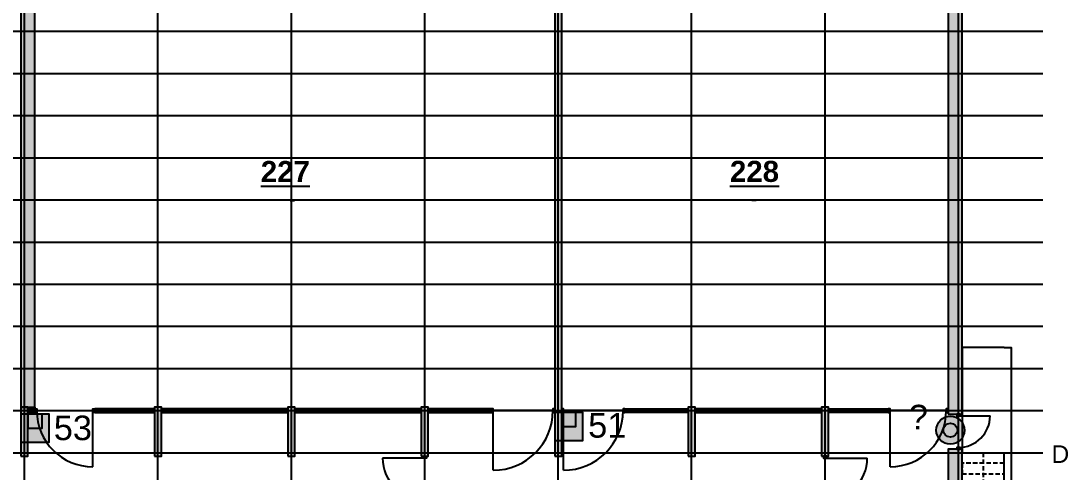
# Model space of a CAD drawing. Header units: millimetres. Extents: x 96064 to 243032, y 44049 to 165007.
# Drawn here: x 163200 to 193019, y 97250 to 110094 of the extents above; entities that cross this region are included whole.
import ezdxf

# ---------------------------------------------------------------- set-up
doc = ezdxf.new("R2010")
doc.units = ezdxf.units.MM
doc.header["$LTSCALE"] = 20
doc.linetypes.add('DASHED', pattern=[19.05, 12.7, -6.35])
for name, color, linetype in [('-  Stueplan eksist', 7, 'CONTINUOUS'), ('-  Trapper', 1, 'CONTINUOUS'), ('- Døre og vinduer', 12, 'CONTINUOUS'), ('-ADK', 140, 'CONTINUOUS'), ('-Dørfølere', 90, 'CONTINUOUS'), ('-Grid', 254, 'CONTINUOUS'), ('-Rum m2', 6, 'CONTINUOUS'), ('-Rumnumre', 6, 'CONTINUOUS'), ('-Skrav. eksist.', 253, 'CONTINUOUS')]:
    doc.layers.add(name, color=color, linetype=linetype)
doc.styles.add('100', font='arial.ttf', dxfattribs={"height": 150})

# ---------------------------------------------------------------- blocks, each defined once
blk = doc.blocks.new('Dør-sensor')
at = {"layer": '-Dørfølere'}
h = blk.add_hatch(color=256, dxfattribs=at)
h.dxf.hatch_style = 1
edge = h.paths.add_edge_path()
edge.add_arc((0, 0), 400, 0, 360)
blk.add_circle((0, 0), 400, dxfattribs=at)
blk = doc.blocks.new('ADK')
at = {"layer": '-ADK'}
h = blk.add_hatch(color=256, dxfattribs=at)
h.dxf.hatch_style = 1
h.paths.add_polyline_path([(-400, -400), (400, -400), (400, 400), (-400, 400)])
blk.add_lwpolyline([(-400, -400), (400, -400), (400, 400), (-400, 400)], close=True, dxfattribs=at)

msp = doc.modelspace()

# ---------------------------------------------------------------- hatches: boundary and pattern name
at = {"layer": '-ADK'}
h = msp.add_hatch(color=256, dxfattribs=at)
h.dxf.hatch_style = 1
h.paths.add_polyline_path([(163400, 98500), (163800, 98500), (163800, 98900), (163400, 98900)])
h = msp.add_hatch(color=256, dxfattribs=at)
h.dxf.hatch_style = 1
h.paths.add_polyline_path([(178600, 98550), (179000, 98550), (179000, 98950), (178600, 98950)])
at = {"layer": '-Dørfølere'}
h = msp.add_hatch(color=256, dxfattribs=at)
h.dxf.hatch_style = 1
edge = h.paths.add_edge_path()
edge.add_arc((189667, 98442), 200, 0, 360)
at = {"layer": '-Skrav. eksist.'}
h = msp.add_hatch(color=256, dxfattribs=at)
h.dxf.hatch_style = 1
h.paths.add_polyline_path([(163200, 99100), (163600, 99100), (163600, 112300), (163200, 112300)], flags=17)
h = msp.add_hatch(color=256, dxfattribs=at)
h.dxf.hatch_style = 1
h.paths.add_polyline_path([(163200, 99100), (163600, 99100), (163600, 112300), (163200, 112300)], flags=17)
h = msp.add_hatch(color=256, dxfattribs=at)
h.dxf.hatch_style = 1
h.paths.add_polyline_path([(178400, 97700), (178600, 97700), (178600, 112300), (178400, 112300)], flags=17)
h = msp.add_hatch(color=256, dxfattribs=at)
h.dxf.hatch_style = 1
h.paths.add_polyline_path([(178400, 97700), (178600, 97700), (178600, 112300), (178400, 112300)], flags=17)
h = msp.add_hatch(color=256, dxfattribs=at)
h.dxf.hatch_style = 1
h.paths.add_polyline_path([(189600, 98900), (190000, 98900), (190000, 112300), (189600, 112300)])
h = msp.add_hatch(color=256, dxfattribs=at)
h.dxf.hatch_style = 1
h.paths.add_polyline_path([(189600, 98900), (190000, 98900), (190000, 112300), (189600, 112300)])
h = msp.add_hatch(color=256, dxfattribs=at)
h.dxf.hatch_style = 1
h.paths.add_polyline_path([(163200, 97700), (163400, 97700), (163400, 99100), (163200, 99100)], flags=17)
h = msp.add_hatch(color=256, dxfattribs=at)
h.dxf.hatch_style = 1
h.paths.add_polyline_path([(163200, 97700), (163400, 97700), (163400, 99100), (163200, 99100)], flags=17)
h = msp.add_hatch(color=256, dxfattribs=at)
h.dxf.hatch_style = 1
h.paths.add_polyline_path([(163400, 99100), (163600, 99100), (163600, 98900), (163400, 98900)], flags=17)
h = msp.add_hatch(color=256, dxfattribs=at)
h.dxf.hatch_style = 1
h.paths.add_polyline_path([(163400, 99100), (163600, 99100), (163600, 98900), (163400, 98900)], flags=17)
h = msp.add_hatch(color=256, dxfattribs=at)
h.dxf.hatch_style = 1
h.paths.add_polyline_path([(165300, 98950), (167000, 98950), (167000, 99050), (165300, 99050)], flags=17)
h = msp.add_hatch(color=256, dxfattribs=at)
h.dxf.hatch_style = 1
h.paths.add_polyline_path([(165300, 98950), (167000, 98950), (167000, 99050), (165300, 99050)], flags=17)
h = msp.add_hatch(color=256, dxfattribs=at)
h.dxf.hatch_style = 1
h.paths.add_polyline_path([(167000, 97700), (167200, 97700), (167200, 99100), (167000, 99100)], flags=17)
h = msp.add_hatch(color=256, dxfattribs=at)
h.dxf.hatch_style = 1
h.paths.add_polyline_path([(167000, 97700), (167200, 97700), (167200, 99100), (167000, 99100)], flags=17)
h = msp.add_hatch(color=256, dxfattribs=at)
h.dxf.hatch_style = 1
h.paths.add_polyline_path([(167200, 98950), (170800, 98950), (170800, 99050), (167200, 99050)], flags=17)
h = msp.add_hatch(color=256, dxfattribs=at)
h.dxf.hatch_style = 1
h.paths.add_polyline_path([(167200, 98950), (170800, 98950), (170800, 99050), (167200, 99050)], flags=17)
h = msp.add_hatch(color=256, dxfattribs=at)
h.dxf.hatch_style = 1
h.paths.add_polyline_path([(170800, 97700), (171000, 97700), (171000, 99100), (170800, 99100)], flags=17)
h = msp.add_hatch(color=256, dxfattribs=at)
h.dxf.hatch_style = 1
h.paths.add_polyline_path([(170800, 97700), (171000, 97700), (171000, 99100), (170800, 99100)], flags=17)
h = msp.add_hatch(color=256, dxfattribs=at)
h.dxf.hatch_style = 1
h.paths.add_polyline_path([(171000, 98950), (174600, 98950), (174600, 99050), (171000, 99050)], flags=17)
h = msp.add_hatch(color=256, dxfattribs=at)
h.dxf.hatch_style = 1
h.paths.add_polyline_path([(171000, 98950), (174600, 98950), (174600, 99050), (171000, 99050)], flags=17)
h = msp.add_hatch(color=256, dxfattribs=at)
h.dxf.hatch_style = 1
h.paths.add_polyline_path([(174600, 97700), (174800, 97700), (174800, 99100), (174600, 99100)], flags=17)
h = msp.add_hatch(color=256, dxfattribs=at)
h.dxf.hatch_style = 1
h.paths.add_polyline_path([(174600, 97700), (174800, 97700), (174800, 99100), (174600, 99100)], flags=17)
h = msp.add_hatch(color=256, dxfattribs=at)
h.dxf.hatch_style = 1
h.paths.add_polyline_path([(174800, 98950), (176600, 98950), (176600, 99050), (174800, 99050)], flags=17)
h = msp.add_hatch(color=256, dxfattribs=at)
h.dxf.hatch_style = 1
h.paths.add_polyline_path([(174800, 98950), (176600, 98950), (176600, 99050), (174800, 99050)], flags=17)
h = msp.add_hatch(color=256, dxfattribs=at)
h.dxf.hatch_style = 1
h.paths.add_polyline_path([(182200, 98950), (180400, 98950), (180400, 99050), (182200, 99050)], flags=17)
h = msp.add_hatch(color=256, dxfattribs=at)
h.dxf.hatch_style = 1
h.paths.add_polyline_path([(182200, 98950), (180400, 98950), (180400, 99050), (182200, 99050)], flags=17)
h = msp.add_hatch(color=256, dxfattribs=at)
h.dxf.hatch_style = 1
h.paths.add_polyline_path([(182200, 97700), (182400, 97700), (182400, 99100), (182200, 99100)], flags=17)
h = msp.add_hatch(color=256, dxfattribs=at)
h.dxf.hatch_style = 1
h.paths.add_polyline_path([(182200, 97700), (182400, 97700), (182400, 99100), (182200, 99100)], flags=17)
h = msp.add_hatch(color=256, dxfattribs=at)
h.dxf.hatch_style = 1
h.paths.add_polyline_path([(182400, 98950), (186000, 98950), (186000, 99050), (182400, 99050)], flags=17)
h = msp.add_hatch(color=256, dxfattribs=at)
h.dxf.hatch_style = 1
h.paths.add_polyline_path([(182400, 98950), (186000, 98950), (186000, 99050), (182400, 99050)], flags=17)
h = msp.add_hatch(color=256, dxfattribs=at)
h.dxf.hatch_style = 1
h.paths.add_polyline_path([(186000, 97700), (186200, 97700), (186200, 99100), (186000, 99100)], flags=17)
h = msp.add_hatch(color=256, dxfattribs=at)
h.dxf.hatch_style = 1
h.paths.add_polyline_path([(186000, 97700), (186200, 97700), (186200, 99100), (186000, 99100)], flags=17)
h = msp.add_hatch(color=256, dxfattribs=at)
h.dxf.hatch_style = 1
h.paths.add_polyline_path([(187900, 98950), (186200, 98950), (186200, 99050), (187900, 99050)], flags=17)
h = msp.add_hatch(color=256, dxfattribs=at)
h.dxf.hatch_style = 1
h.paths.add_polyline_path([(187900, 98950), (186200, 98950), (186200, 99050), (187900, 99050)], flags=17)
h = msp.add_hatch(color=256, dxfattribs=at)
h.dxf.hatch_style = 1
h.paths.add_polyline_path([(189600, 86900), (190000, 86900), (190000, 97900), (189600, 97900)], flags=17)
h = msp.add_hatch(color=256, dxfattribs=at)
h.dxf.hatch_style = 1
h.paths.add_polyline_path([(189600, 86900), (190000, 86900), (190000, 97900), (189600, 97900)], flags=17)

# ---------------------------------------------------------------- linework, layer by layer
at = {"layer": '-  Stueplan eksist'}
for points in [[(163200, 99100), (163600, 99100), (163600, 112300), (163200, 112300)], [(178400, 97700), (178600, 97700), (178600, 112300), (178400, 112300)], [(189600, 98900), (190000, 98900), (190000, 112300), (189600, 112300)], [(163200, 97700), (163400, 97700), (163400, 99100), (163200, 99100)], [(163400, 99100), (163600, 99100), (163600, 98900), (163400, 98900)], [(165300, 98950), (167000, 98950), (167000, 99050), (165300, 99050)], [(167000, 97700), (167200, 97700), (167200, 99100), (167000, 99100)], [(167200, 98950), (170800, 98950), (170800, 99050), (167200, 99050)], [(170800, 97700), (171000, 97700), (171000, 99100), (170800, 99100)], [(171000, 98950), (174600, 98950), (174600, 99050), (171000, 99050)], [(174600, 97700), (174800, 97700), (174800, 99100), (174600, 99100)], [(174800, 98950), (176600, 98950), (176600, 99050), (174800, 99050)], [(182200, 98950), (180400, 98950), (180400, 99050), (182200, 99050)], [(182200, 97700), (182400, 97700), (182400, 99100), (182200, 99100)], [(182400, 98950), (186000, 98950), (186000, 99050), (182400, 99050)], [(186000, 97700), (186200, 97700), (186200, 99100), (186000, 99100)], [(187900, 98950), (186200, 98950), (186200, 99050), (187900, 99050)], [(189600, 86900), (190000, 86900), (190000, 97900), (189600, 97900)]]:
    msp.add_lwpolyline(points, close=True, dxfattribs=at)
at = {"layer": '-  Trapper', "linetype": 'Continuous', "ltscale": 0.5}
for points in [[(191200, 100800), (190000, 100800), (190000, 97800), (191200, 97800)], [(191200, 100800), (191400, 100800), (191400, 92100), (191200, 92100), (191200, 97800)]]:
    msp.add_lwpolyline(points, dxfattribs=at)
at = {"layer": '-  Trapper', "linetype": 'DASHED', "ltscale": 0.5}
msp.add_lwpolyline([(190600, 97800), (190600, 92400), (190387.9, 92612.1), (190812.1, 92612.1), (190600, 92400)], dxfattribs=at)
msp.add_lwpolyline([(190000, 97200), (191200, 97200), (191200, 97500), (190000, 97500)], close=True, dxfattribs=at)
at = {"layer": '- Døre og vinduer'}
for p, q in [((163650, 99000), (165250, 99000)), ((165250, 97400), (165250, 99000)), ((178350, 99000), (176650, 99000)), ((176650, 97300), (176650, 99000)), ((180350, 99000), (178650, 99000)), ((178650, 97300), (178650, 99000)), ((189550, 99000), (187950, 99000)), ((187950, 97400), (187950, 99000)), ((189900, 98850), (190800, 98850)), ((174700, 97650), (173500, 97650)), ((186100, 97650), (187300, 97650))]:
    msp.add_line(p, q, dxfattribs=at)
for points in [[(163600, 98950), (163600, 99050), (163650, 99050), (163650, 98950)], [(165250, 98950), (165250, 99050), (165300, 99050), (165300, 98950)], [(176650, 98950), (176650, 99050), (176600, 99050), (176600, 98950)], [(178400, 98950), (178400, 99050), (178350, 99050), (178350, 98950)], [(178650, 98950), (178650, 99050), (178600, 99050), (178600, 98950)], [(180400, 98950), (180400, 99050), (180350, 99050), (180350, 98950)], [(187950, 98950), (187950, 99050), (187900, 99050), (187900, 98950)], [(189600, 98950), (189600, 99050), (189550, 99050), (189550, 98950)], [(189950, 98850), (189950, 98900), (189850, 98900), (189850, 98850)], [(189950, 97900), (189950, 97950), (189850, 97950), (189850, 97900)], [(174650, 97650), (174650, 97700), (174750, 97700), (174750, 97650)], [(186150, 97650), (186150, 97700), (186050, 97700), (186050, 97650)]]:
    msp.add_lwpolyline(points, close=True, dxfattribs=at)
for centre, radius, start, end in [((165250, 99000), 1600, 180, 270), ((176650, 99000), 1700, 270, 0), ((178650, 99000), 1700, 270, 0), ((187950, 99000), 1600, 270, 0), ((189900, 98850), 900, 270, 0), ((174700, 97650), 1200, 180, 270), ((186100, 97650), 1200, 270, 0)]:
    msp.add_arc(centre, radius, start, end, dxfattribs=at)
at = {"layer": '-ADK'}
for points in [[(163400, 98500), (163800, 98500), (163800, 98900), (163400, 98900)], [(178600, 98550), (179000, 98550), (179000, 98950), (178600, 98950)]]:
    msp.add_lwpolyline(points, close=True, dxfattribs=at)
at = {"layer": '-Dørfølere'}
msp.add_circle((189667, 98442), 200, dxfattribs=at)
at = {"layer": '-Grid', "color": 251}
for p, q in [((163300, 47600), (163300, 163600)), ((167100, 47600), (167100, 163600)), ((170900, 47600), (170900, 163600)), ((174700, 47600), (174700, 163600)), ((178500, 47600), (178500, 163600)), ((182300, 47600), (182300, 163600)), ((186100, 47600), (186100, 163600)), ((189900, 47600), (189900, 163600)), ((147100, 109800), (192300, 109800)), ((147100, 108600), (192300, 108600)), ((147100, 107400), (192300, 107400)), ((147100, 106200), (192300, 106200)), ((147100, 105000), (192300, 105000)), ((147100, 103800), (192300, 103800)), ((147100, 102600), (192300, 102600)), ((147100, 101400), (192300, 101400)), ((147100, 100200), (192300, 100200)), ((147100, 99000), (192300, 99000)), ((147100, 97800), (192300, 97800))]:
    msp.add_line(p, q, dxfattribs=at)

# ---------------------------------------------------------------- block references
at = {"layer": '-Dørfølere'}
for name, p in [('ADK', (163600, 98500)), ('ADK', (178800, 98550)), ('Dør-sensor', (189667, 98442))]:
    msp.add_blockref(name, p, dxfattribs=at)

# ---------------------------------------------------------------- texts
at = {"layer": '-ADK', "char_height": 700, "attachment_point": 1, "style": '100'}
for s, insert in [('\\pi562.14;53', (163573, 98858)), ('\\pi629.7;51', (178723, 98929))]:
    msp.add_mtext_dynamic_manual_height_columns(s, width=2127, gutter_width=750, heights=[0], dxfattribs=dict(at, insert=insert))
at = {"layer": '-Dørfølere', "insert": (187646, 99165), "char_height": 700, "attachment_point": 1, "style": '100'}
msp.add_mtext_dynamic_manual_height_columns('\\pi837.65;?', width=2127, gutter_width=750, heights=[0], dxfattribs=at)
at = {"layer": '-Grid', "color": 3, "insert": (192800, 97760.9), "char_height": 500, "width": 361.302, "attachment_point": 5, "style": '100'}
msp.add_mtext('{\\C7;D}', dxfattribs=at)
at = {"layer": '-Rum m2', "color": 6, "char_height": 400, "attachment_point": 1, "style": '100'}
for insert in [(170030, 105219), (183177, 105223)]:
    msp.add_mtext_dynamic_manual_height_columns('\\pi808.06;-', width=1767, gutter_width=750, heights=[0], dxfattribs=dict(at, insert=insert))
at = {"layer": '-Rumnumre', "color": 6, "char_height": 600, "attachment_point": 1, "style": '100'}
for s, insert in [('{\\fArial|b1|i0|c0|p34;\\L227}', (170030, 106107)), ('\\pi213.51;{\\fArial|b1|i0|c0|p34;\\L228}', (183177, 106111))]:
    msp.add_mtext_dynamic_manual_height_columns(s, width=1767, gutter_width=750, heights=[0], dxfattribs=dict(at, insert=insert))

doc.saveas('drawing.dxf')
